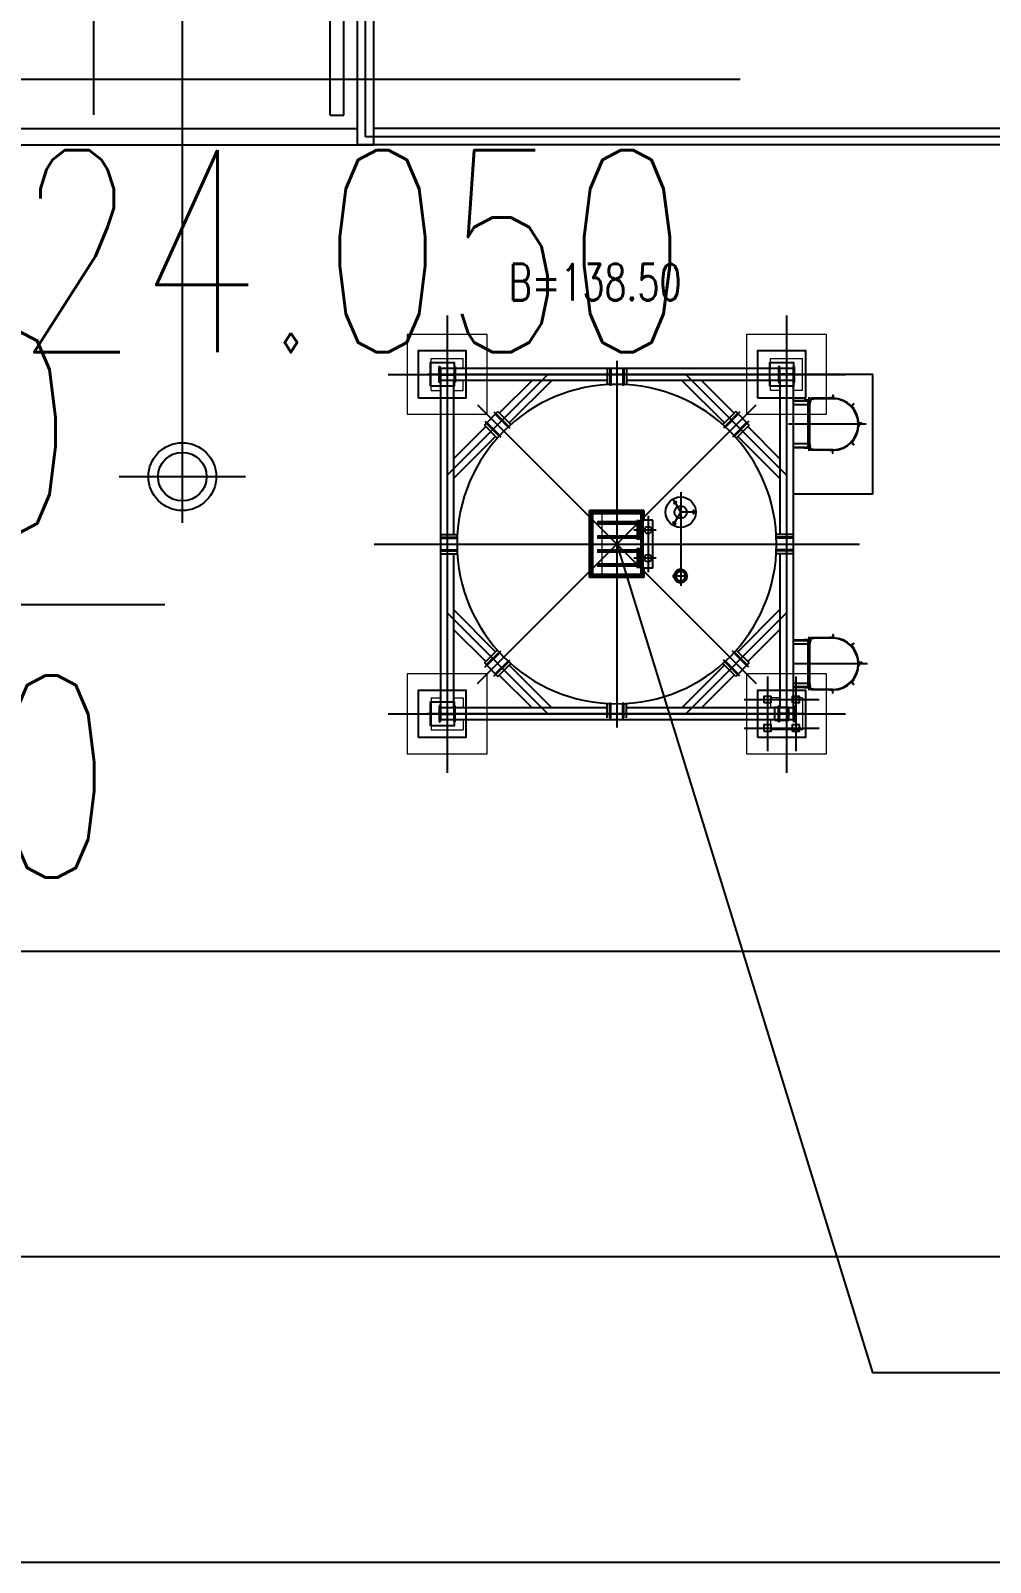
# Model space of a CAD drawing. Extents: x -170 to 1091, y -90 to 504.
# Drawn here: x 133.57 to 147.7, y 22 to 44.56 of the extents above; entities that cross this region are included whole.
import ezdxf

# ---------------------------------------------------------------- set-up
doc = ezdxf.new("R2010")
doc.units = 0
doc.header["$LTSCALE"] = 1000
for name, pattern in [('ACAD_ISO02W100', [11, 8, -3]), ('CENTER', [50.8, 31.75, -6.35, 6.35, -6.35]), ('CENTER2', [28.575, 19.05, -3.175, 3.175, -3.175]), ('DOTE', [2.42, 2, -0.2, 0.02, -0.2])]:
    doc.linetypes.add(name, pattern=pattern)
doc.layers.get('0').update_dxf_attribs({"linetype": 'CONTINUOUS'})
for name, color, linetype in [('DIM_COOR', 3, 'CONTINUOUS'), ('DOTE', 1, 'DOTE'), ('PUB_TEXT', 7, 'CONTINUOUS'), ('road', 2, 'CONTINUOUS'), ('S01', 3, 'CONTINUOUS'), ('W03', 5, 'CONTINUOUS'), ('中心线', 3, 'CENTER'), ('定位中心线', 3, 'CENTER2'), ('已建', 8, 'CONTINUOUS'), ('管架', 30, 'CONTINUOUS')]:
    doc.layers.add(name, color=color, linetype=linetype)
for name, color, linetype, lineweight in [('土建层', 64, 'CONTINUOUS', 20), ('尺寸线', 5, 'CONTINUOUS', 20), ('虚线', 4, 'ACAD_ISO02W100', 20)]:
    doc.layers.add(name, color=color, linetype=linetype, lineweight=lineweight)
doc.styles.add('_TCH_DIM', font='SIMPLEX', dxfattribs={"bigfont": 'GBCBIG'})

# ---------------------------------------------------------------- blocks, each defined once
blk = doc.blocks.new('j')
at = {"layer": 'S01'}
for p, q in [((0, 2748), (0, -2004)), ((-2748, 0), (2748, 0))]:
    blk.add_line(p, q, dxfattribs=at)
for radius in [1475, 1054]:
    blk.add_circle((0, 0), radius, dxfattribs=at)

msp = doc.modelspace()

# ---------------------------------------------------------------- linework, layer by layer
for p, q in [((139.58228, 39.38225), (139.58228, 39.61754)), ((139.58228, 39.61754), (139.5964, 39.61754)), ((139.5964, 39.52342), (139.5964, 39.61754)), ((144.79636, 39.58812), (139.60349, 39.58813)), ((139.60349, 39.58813), (139.60349, 34.41166)), ((139.61522, 39.5046), (139.78463, 39.5046)), ((139.61522, 39.49519), (139.78463, 39.49519)), ((139.80346, 39.61754), (139.80346, 39.52342)), ((139.80346, 39.61754), (139.81757, 39.61754)), ((139.81757, 39.61754), (139.81757, 39.38224)), ((142.05875, 39.58812), (142.05875, 39.34859)), ((142.09875, 39.58812), (142.09875, 39.35065)), ((142.11287, 39.58812), (142.11287, 39.35122)), ((142.28699, 39.58812), (142.28699, 39.35122)), ((142.3011, 39.58812), (142.3011, 39.35065)), ((142.3411, 39.58812), (142.3411, 39.34859)), ((144.58228, 39.61753), (144.58228, 39.38224)), ((144.5964, 39.61753), (144.58228, 39.61753)), ((144.5964, 39.61753), (144.5964, 39.52342)), ((144.78463, 39.50459), (144.61522, 39.50459)), ((144.78463, 39.49518), (144.61522, 39.49518)), ((144.79636, 39.58812), (144.79636, 34.41165)), ((144.80346, 39.52342), (144.80346, 39.61753)), ((144.81757, 39.61753), (144.80346, 39.61753)), ((144.81757, 39.38224), (144.81757, 39.61753)), ((145.97283, 39.49989), (144.82577, 39.49989)), ((145.97283, 37.73518), (145.97283, 39.49989)), ((139.5964, 39.38225), (139.58228, 39.38225)), ((139.5964, 39.38225), (139.5964, 39.47636)), ((142.05875, 39.41165), (139.60349, 39.41166)), ((139.79636, 39.41166), (139.79636, 37.14107)), ((139.80346, 39.47636), (139.80346, 39.38224)), ((139.81757, 39.38224), (139.80346, 39.38224)), ((140.95137, 39.41166), (140.46959, 38.92988)), ((141.24254, 39.41166), (140.61518, 38.7843)), ((142.09875, 39.42342), (142.11287, 39.42342)), ((142.28699, 39.42342), (142.3011, 39.42342)), ((144.79636, 39.41165), (142.3411, 39.41165)), ((143.15732, 39.41165), (143.78468, 38.78429)), ((143.44848, 39.41165), (143.93026, 38.92987)), ((144.58228, 39.38224), (144.5964, 39.38224)), ((144.5964, 39.47636), (144.5964, 39.38224)), ((144.60349, 39.41165), (144.60349, 37.14106)), ((144.80346, 39.38224), (144.80346, 39.47636)), ((144.80346, 39.38224), (144.81757, 39.38224)), ((145.01989, 39.11165), (144.79636, 39.11165)), ((145.01989, 39.10459), (144.79636, 39.10459)), ((145.01989, 39.05283), (144.79636, 39.05283)), ((145.0493, 39.11753), (144.96107, 39.11753)), ((144.96107, 39.11753), (144.96107, 39.114)), ((145.01989, 38.41165), (145.01989, 39.11753)), ((145.04342, 38.46812), (145.04342, 39.11753)), ((145.0493, 39.05871), (145.04577, 39.05871)), ((145.09637, 39.14104), (145.0493, 39.14104)), ((145.0493, 39.14104), (145.0493, 39.09398)), ((145.3846, 39.14104), (145.0493, 39.14104)), ((145.0493, 39.05871), (145.0493, 39.11753)), ((145.05166, 39.09398), (145.04931, 39.09398)), ((145.05402, 39.12928), (145.05402, 39.09634)), ((145.06107, 39.1481), (145.06107, 39.14104)), ((145.3846, 39.1481), (145.06107, 39.1481)), ((145.09402, 39.13634), (145.06107, 39.13634)), ((145.09637, 39.14105), (145.09637, 39.13869)), ((145.33787, 39.15046), (145.33787, 39.1481)), ((145.37316, 39.15281), (145.34022, 39.15281)), ((145.38022, 39.19281), (145.38022, 39.15986)), ((145.38493, 39.19516), (145.38257, 39.19516)), ((145.38492, 39.19516), (145.38492, 39.14809)), ((145.65399, 39.03378), (145.68727, 39.06705)), ((145.68886, 39.06208), (145.66557, 39.03878)), ((145.68719, 39.06707), (145.68886, 39.0654)), ((140.24914, 38.75102), (140.4488, 38.95067)), ((140.41053, 38.91241), (140.59885, 38.72409)), ((140.42051, 38.92239), (140.60923, 38.73368)), ((140.4488, 38.95067), (140.63897, 38.7605)), ((143.95106, 38.95067), (143.76088, 38.7605)), ((143.97934, 38.92239), (143.79063, 38.73367)), ((143.98932, 38.9124), (143.80101, 38.72409)), ((144.15071, 38.75102), (143.95106, 38.95067)), ((145.68727, 39.0005), (145.65399, 39.03378)), ((145.66557, 39.0288), (145.68886, 39.00551)), ((145.68886, 39.00218), (145.6872, 39.00052)), ((140.26994, 38.73022), (139.79636, 38.25664)), ((140.41552, 38.58464), (139.79636, 37.96548)), ((140.24914, 38.75102), (140.43932, 38.56085)), ((140.27743, 38.7793), (140.46614, 38.59059)), ((140.28741, 38.78929), (140.47573, 38.60097)), ((140.41469, 38.64204), (140.42467, 38.65203)), ((140.54779, 38.77515), (140.55778, 38.78513)), ((143.85206, 38.77514), (143.84208, 38.78512)), ((144.11244, 38.78928), (143.92413, 38.60097)), ((144.12243, 38.7793), (143.93371, 38.59059)), ((144.15071, 38.75102), (143.96054, 38.56084)), ((143.98516, 38.64204), (143.97518, 38.65202)), ((143.98433, 38.58464), (144.60349, 37.96548)), ((144.12991, 38.73022), (144.60349, 38.25664)), ((145.76664, 38.74112), (145.76429, 38.74112)), ((145.76433, 38.74106), (145.76433, 38.78812)), ((145.76433, 38.78812), (145.81139, 38.78812)), ((145.76899, 38.77641), (145.769, 38.74347)), ((145.80899, 38.78347), (145.77605, 38.78347)), ((145.81135, 38.78818), (145.81135, 38.78583)), ((145.01989, 38.47636), (144.79636, 38.47636)), ((145.01989, 38.42459), (144.79636, 38.42459)), ((144.96342, 38.41753), (144.79636, 38.41753)), ((144.96107, 38.41165), (144.96107, 38.41518)), ((145.0493, 38.41165), (144.96107, 38.41165)), ((145.01989, 38.41753), (144.96342, 38.41753)), ((145.04342, 38.41165), (145.04342, 38.46812)), ((145.0493, 38.47047), (145.04577, 38.47047)), ((145.0493, 38.38812), (145.0493, 38.47047)), ((145.0493, 38.38814), (145.0493, 38.4352)), ((145.09637, 38.38814), (145.0493, 38.38814)), ((145.38485, 38.38814), (145.0493, 38.38812)), ((145.05166, 38.4352), (145.04931, 38.4352)), ((145.05402, 38.39991), (145.05402, 38.43285)), ((145.09401, 38.39285), (145.06107, 38.39285)), ((145.06107, 38.38106), (145.06107, 38.38812)), ((145.38492, 38.38108), (145.06107, 38.38106)), ((145.09637, 38.38814), (145.09637, 38.3905)), ((145.33754, 38.37873), (145.33754, 38.38108)), ((145.37283, 38.37638), (145.33989, 38.37637)), ((145.37989, 38.33638), (145.37989, 38.36932)), ((145.3846, 38.33403), (145.3846, 38.38109)), ((145.68727, 38.52868), (145.65399, 38.49541)), ((145.65399, 38.49541), (145.68727, 38.46213)), ((145.66557, 38.50038), (145.68886, 38.52367)), ((145.68886, 38.46711), (145.66557, 38.4904)), ((145.68719, 38.46211), (145.68886, 38.46378)), ((145.68886, 38.527), (145.6872, 38.52867)), ((145.3846, 38.33403), (145.38224, 38.33403)), ((145.97283, 37.73518), (144.79636, 37.73518)), ((141.79992, 36.50577), (141.79993, 37.49401)), ((142.59993, 37.49401), (141.79993, 37.49401)), ((142.59993, 37.49401), (142.59993, 37.35283)), ((143.04127, 37.60544), (143.07387, 37.62426)), ((143.04598, 37.59729), (143.07858, 37.61611)), ((143.32386, 37.489), (143.32386, 37.45135)), ((143.33328, 37.489), (143.33328, 37.45135)), ((142.59993, 37.44695), (141.79993, 37.44695)), ((141.84698, 36.55283), (141.84698, 37.44695)), ((142.55287, 37.44695), (142.55287, 36.55283)), ((142.58958, 36.64695), (142.58958, 37.35283)), ((142.73075, 37.35283), (142.58958, 37.35283)), ((142.73075, 36.64695), (142.73075, 37.35283)), ((143.02871, 37.31316), (143.06132, 37.29433)), ((143.03342, 37.32131), (143.06602, 37.30248)), ((139.60349, 37.14107), (139.85122, 37.14107)), ((139.60349, 37.10107), (139.84916, 37.10107)), ((139.60349, 37.08695), (139.84859, 37.08695)), ((139.7764, 37.10107), (139.7764, 37.08695)), ((142.58958, 37.22695), (142.55287, 37.22695)), ((142.58958, 37.18695), (142.55287, 37.18695)), ((144.79636, 37.14106), (144.54863, 37.14106)), ((144.79636, 37.10106), (144.55069, 37.10106)), ((144.79636, 37.08695), (144.55125, 37.08695)), ((144.62345, 37.10106), (144.62345, 37.08695)), ((139.60349, 36.91283), (139.84859, 36.91283)), ((139.60349, 36.89872), (139.84916, 36.89872)), ((139.60349, 36.85872), (139.85122, 36.85872)), ((139.7764, 36.91283), (139.7764, 36.89872)), ((139.79636, 36.85872), (139.79636, 34.58813)), ((142.58958, 36.81283), (142.55287, 36.81283)), ((144.79636, 36.85871), (144.54863, 36.85871)), ((144.79636, 36.89871), (144.55069, 36.89871)), ((144.79636, 36.91283), (144.55125, 36.91283)), ((144.60349, 36.85871), (144.60349, 34.58812)), ((144.62345, 36.91283), (144.62345, 36.89871)), ((142.59992, 36.55283), (141.79992, 36.55283)), ((142.58958, 36.77283), (142.55287, 36.77283)), ((142.73075, 36.64695), (142.58958, 36.64695)), ((142.59992, 36.64695), (142.59992, 36.50577)), ((142.59992, 36.50577), (141.79992, 36.50577)), ((143.02934, 36.53845), (143.02934, 36.52015)), ((143.03051, 36.53963), (143.03892, 36.53963)), ((143.03051, 36.51897), (143.03892, 36.51897)), ((143.03892, 36.53963), (143.03892, 36.51897)), ((143.03892, 36.5354), (143.04364, 36.5354)), ((143.03892, 36.5232), (143.04364, 36.5232)), ((140.41552, 35.41514), (139.79636, 36.0343)), ((143.98433, 35.41514), (144.60349, 36.0343)), ((140.26994, 35.26956), (139.79636, 35.74314)), ((144.12991, 35.26956), (144.60349, 35.74314)), ((145.37989, 35.6634), (145.37989, 35.63046)), ((145.38022, 35.66339), (145.38022, 35.63045)), ((145.3846, 35.66575), (145.38224, 35.66575)), ((145.38492, 35.66575), (145.38257, 35.66575)), ((145.38459, 35.66575), (145.38459, 35.61868)), ((145.38492, 35.66575), (145.38492, 35.61868)), ((140.24914, 35.24876), (140.43931, 35.43894)), ((144.15071, 35.24876), (143.96053, 35.43893)), ((145.01989, 35.58224), (144.79636, 35.58224)), ((145.01989, 35.57518), (144.79636, 35.57518)), ((145.01989, 35.52342), (144.79636, 35.52342)), ((145.0493, 35.58812), (144.96106, 35.58812)), ((144.96106, 35.58812), (144.96106, 35.58459)), ((145.01989, 34.88224), (145.01989, 35.58812)), ((145.04341, 34.93871), (145.04342, 35.58812)), ((145.0493, 35.5293), (145.04577, 35.5293)), ((145.09636, 35.61163), (145.0493, 35.61163)), ((145.0493, 35.61163), (145.0493, 35.56457)), ((145.38459, 35.61163), (145.0493, 35.61163)), ((145.0493, 35.5293), (145.0493, 35.58812)), ((145.05166, 35.56457), (145.04931, 35.56457)), ((145.05401, 35.59987), (145.05401, 35.56693)), ((145.06106, 35.61869), (145.06106, 35.61163)), ((145.38459, 35.61869), (145.06106, 35.61869)), ((145.09401, 35.60692), (145.06107, 35.60692)), ((145.09636, 35.61163), (145.09636, 35.60928)), ((145.33786, 35.62104), (145.33786, 35.61869)), ((145.37316, 35.62339), (145.34022, 35.6234)), ((145.65399, 35.50437), (145.68726, 35.53764)), ((145.68726, 35.47109), (145.65399, 35.50437)), ((145.68886, 35.53266), (145.66556, 35.50937)), ((145.66556, 35.49939), (145.68886, 35.4761)), ((145.68719, 35.53766), (145.68886, 35.53599)), ((145.68886, 35.47277), (145.68719, 35.47111)), ((140.24914, 35.24876), (140.44879, 35.04911)), ((140.27742, 35.22048), (140.46614, 35.40919)), ((140.28741, 35.2105), (140.47572, 35.39881)), ((140.41053, 35.08738), (140.59884, 35.27569)), ((140.41469, 35.35774), (140.42467, 35.34776)), ((140.42051, 35.07739), (140.60922, 35.26611)), ((140.44879, 35.04911), (140.63897, 35.23928)), ((140.54779, 35.22464), (140.55777, 35.21465)), ((141.24253, 34.58813), (140.61517, 35.21549)), ((143.15731, 34.58812), (143.78467, 35.21548)), ((143.95105, 35.0491), (143.76088, 35.23928)), ((143.97934, 35.07739), (143.79062, 35.2661)), ((143.98932, 35.08737), (143.801, 35.27569)), ((143.85206, 35.22463), (143.84207, 35.21465)), ((144.11244, 35.21049), (143.92412, 35.39881)), ((144.12242, 35.22047), (143.93371, 35.40919)), ((144.15071, 35.24876), (143.95105, 35.0491)), ((143.98516, 35.35774), (143.97518, 35.34775)), ((145.76664, 35.21171), (145.76429, 35.21171)), ((145.76432, 35.21165), (145.76432, 35.25871)), ((145.76432, 35.25871), (145.81138, 35.25871)), ((145.76899, 35.247), (145.76899, 35.21406)), ((145.80899, 35.25406), (145.77605, 35.25406)), ((145.81134, 35.25877), (145.81134, 35.25642)), ((140.95137, 34.58813), (140.46959, 35.06991)), ((143.44847, 34.58812), (143.93025, 35.0699)), ((145.68726, 34.99927), (145.65399, 34.96599)), ((145.66556, 34.97097), (145.68886, 34.99426)), ((145.68886, 34.99759), (145.68719, 34.99925)), ((145.01989, 34.94695), (144.79636, 34.94695)), ((145.01989, 34.89518), (144.79636, 34.89518)), ((144.96341, 34.88812), (144.79636, 34.88812)), ((144.96106, 34.88224), (144.96106, 34.88577)), ((145.0493, 34.88224), (144.96106, 34.88224)), ((145.01989, 34.88812), (144.96341, 34.88812)), ((145.04341, 34.88224), (145.04341, 34.93871)), ((145.0493, 34.94106), (145.04577, 34.94106)), ((145.0493, 34.85871), (145.0493, 34.94106)), ((145.0493, 34.85873), (145.0493, 34.90579)), ((145.09636, 34.85873), (145.0493, 34.85873)), ((145.38459, 34.85873), (145.0493, 34.85871)), ((145.05166, 34.90579), (145.04931, 34.90579)), ((145.05401, 34.8705), (145.05401, 34.90344)), ((145.06106, 34.85165), (145.06106, 34.85871)), ((145.38459, 34.85167), (145.06106, 34.85165)), ((145.09401, 34.86344), (145.06107, 34.86344)), ((145.09636, 34.85873), (145.09636, 34.86108)), ((145.33753, 34.84932), (145.33753, 34.85167)), ((145.37283, 34.84696), (145.33989, 34.84696)), ((145.37989, 34.80696), (145.37989, 34.83991)), ((145.3846, 34.80461), (145.38224, 34.80461)), ((145.38459, 34.80461), (145.38459, 34.85168)), ((145.65399, 34.96599), (145.68726, 34.93272)), ((145.68886, 34.9377), (145.66556, 34.96099)), ((145.68719, 34.9327), (145.68885, 34.93437)), ((139.58228, 34.61754), (139.58227, 34.38225)), ((139.59639, 34.61754), (139.58228, 34.61754)), ((139.59639, 34.61754), (139.59639, 34.52342)), ((142.05875, 34.58812), (139.60349, 34.58813)), ((139.80345, 34.52342), (139.80345, 34.61754)), ((139.81757, 34.61754), (139.80345, 34.61754)), ((139.81757, 34.38224), (139.81757, 34.61754)), ((142.05875, 34.44107), (142.05875, 34.65119)), ((142.09875, 34.44107), (142.09875, 34.64912)), ((142.09875, 34.57636), (142.11286, 34.57636)), ((142.11286, 34.44107), (142.11286, 34.64856)), ((142.28698, 34.44107), (142.28698, 34.64856)), ((142.28698, 34.57636), (142.3011, 34.57636)), ((142.3011, 34.44107), (142.3011, 34.64912)), ((142.3411, 34.44107), (142.3411, 34.65119)), ((144.79636, 34.58812), (142.3411, 34.58812)), ((144.58227, 34.38224), (144.58228, 34.61753)), ((144.58228, 34.61753), (144.59639, 34.61753)), ((144.59639, 34.52342), (144.59639, 34.61753)), ((144.80345, 34.61753), (144.80345, 34.52342)), ((144.80345, 34.61753), (144.81757, 34.61753)), ((144.81757, 34.61753), (144.81757, 34.38224)), ((139.58227, 34.38225), (139.59639, 34.38225)), ((139.59639, 34.47636), (139.59639, 34.38225)), ((144.79636, 34.41165), (139.60349, 34.41166)), ((139.61522, 34.5046), (139.78463, 34.5046)), ((139.61522, 34.49519), (139.78463, 34.49519)), ((139.80345, 34.38224), (139.80345, 34.47636)), ((139.80345, 34.38224), (139.81757, 34.38224)), ((144.59639, 34.38224), (144.58227, 34.38224)), ((144.59639, 34.38224), (144.59639, 34.47636)), ((144.78463, 34.50459), (144.61522, 34.50459)), ((144.78463, 34.49518), (144.61522, 34.49518)), ((144.80345, 34.47636), (144.80345, 34.38224)), ((144.81757, 34.38224), (144.80345, 34.38224))]:
    msp.add_line(p, q)
at = {"ltscale": 2}
for points in [[(139.27852, 39.14989), (139.27852, 39.84989), (139.97852, 39.84989), (139.97852, 39.14989)], [(144.27852, 39.14989), (144.27852, 39.84989), (144.97852, 39.84989), (144.97852, 39.14989)], [(139.45352, 39.32489), (139.45352, 39.67489), (139.80352, 39.67489), (139.80352, 39.32489)], [(144.45352, 39.32489), (144.45352, 39.67489), (144.80352, 39.67489), (144.80352, 39.32489)], [(139.27851, 34.14989), (139.27852, 34.84989), (139.97852, 34.84989), (139.97851, 34.14989)], [(144.27851, 34.14989), (144.27852, 34.84989), (144.97852, 34.84989), (144.97851, 34.14989)], [(144.36852, 34.65989), (144.36852, 34.75989), (144.46852, 34.75989), (144.46852, 34.65989)], [(144.78852, 34.65989), (144.78852, 34.75989), (144.88852, 34.75989), (144.88852, 34.65989)], [(139.45351, 34.32489), (139.45352, 34.67489), (139.80352, 34.67489), (139.80351, 34.32489)], [(144.52851, 34.39989), (144.52852, 34.59989), (144.72852, 34.59989), (144.72851, 34.39989)], [(144.36851, 34.23989), (144.36851, 34.33989), (144.46851, 34.33989), (144.46851, 34.23989)], [(144.78851, 34.23989), (144.78851, 34.33989), (144.88851, 34.33989), (144.88851, 34.23989)]]:
    msp.add_lwpolyline(points, close=True, dxfattribs=at)
for points in [[(143.13624, 36.62247), (143.13139, 36.61406), (143.13624, 36.60565), (143.14596, 36.60565), (143.15081, 36.61406), (143.14596, 36.62247)], [(143.04793, 36.52444), (143.05634, 36.51959), (143.06475, 36.52444), (143.06475, 36.53416), (143.05634, 36.53901), (143.04793, 36.53416)], [(143.14596, 36.43613), (143.15081, 36.44454), (143.14596, 36.45295), (143.13624, 36.45295), (143.13139, 36.44454), (143.13624, 36.43613)], [(143.23428, 36.53416), (143.22586, 36.53901), (143.21745, 36.53416), (143.21745, 36.52444), (143.22586, 36.51959), (143.23428, 36.52444)]]:
    msp.add_lwpolyline(points, close=True)
for centre, radius in [((143.1411, 37.47017), 0.22353), ((141.82345, 37.47048), 0.00706), ((142.01169, 37.47048), 0.00706), ((142.19993, 37.47048), 0.00706), ((142.38816, 37.47048), 0.00706), ((142.5764, 37.47048), 0.00706), ((143.1411, 37.47017), 0.09158), ((141.82345, 37.28224), 0.00706), ((142.5764, 37.28224), 0.00706), ((142.66016, 37.20695), 0.05299), ((141.82345, 37.09401), 0.00706), ((142.5764, 37.09401), 0.00706), ((141.82345, 36.90577), 0.00706), ((142.5764, 36.90577), 0.00706), ((142.66016, 36.79283), 0.05299), ((141.82345, 36.71754), 0.00706), ((142.5764, 36.71754), 0.00706), ((143.1411, 36.61406), 0.00841), ((143.1411, 36.61406), 0.00421), ((141.82345, 36.5293), 0.00706), ((142.01169, 36.5293), 0.00706), ((142.19992, 36.5293), 0.00706), ((142.38816, 36.5293), 0.00706), ((142.57639, 36.5293), 0.00706), ((143.05634, 36.5293), 0.00841), ((143.05634, 36.5293), 0.00421), ((143.1411, 36.44454), 0.00841), ((143.1411, 36.44454), 0.00421), ((143.22586, 36.5293), 0.00841), ((143.22586, 36.5293), 0.00421)]:
    msp.add_circle(centre, radius)
for centre, radius, start, end in [((139.61522, 39.52342), 0.01882, 179.99994, 269.99994), ((139.61522, 39.47636), 0.01882, 89.99994, 179.99994), ((139.78463, 39.52342), 0.01882, 269.99994, 359.99994), ((139.78463, 39.47636), 0.01882, 359.99994, 89.99994), ((144.61522, 39.52342), 0.01882, 179.99994, 269.99994), ((144.61522, 39.47636), 0.01882, 89.99994, 179.99994), ((144.78463, 39.52342), 0.01882, 269.99994, 359.99994), ((144.78463, 39.47636), 0.01882, 359.99994, 89.99994), ((142.19992, 36.99989), 2.35294, 89.99994, 359.99994), ((142.19992, 36.99989), 2.35294, 359.99994, 89.99994), ((144.96342, 39.114), 0.00235, 179.99994, 269.99994), ((145.04577, 39.06106), 0.00235, 179.99994, 269.99994), ((145.05166, 39.09634), 0.00235, 269.99994, 0.003435), ((145.06107, 39.12928), 0.00706, 89.99994, 180.003435), ((145.09402, 39.13869), 0.00235, 269.99994, 0.003435), ((145.34022, 39.15046), 0.00235, 89.996445, 179.99994), ((145.37316, 39.15986), 0.00706, 269.996445, 359.99994), ((145.38257, 39.19281), 0.00235, 89.996445, 179.99994), ((145.3808, 38.76459), 0.37647, 270.61631, 89.38357), ((145.3808, 38.76459), 0.38353, 270.61631, 89.38357), ((145.67056, 39.03379), 0.00706, 134.999933, 225.003423), ((145.6872, 39.06374), 0.00235, 314.999933, 45.003423), ((145.6872, 39.00384), 0.00235, 314.999933, 45.003423), ((145.76664, 38.74347), 0.00235, 269.99994, 0.003435), ((145.77605, 38.77642), 0.00706, 89.99994, 180.003435), ((145.80899, 38.78583), 0.00235, 269.99994, 0.003435), ((144.96342, 38.41518), 0.00235, 89.99994, 179.99994), ((145.04577, 38.46812), 0.00235, 89.99994, 179.99994), ((145.05166, 38.43285), 0.00235, 359.996445, 89.99994), ((145.06107, 38.39991), 0.00706, 179.996445, 269.99994), ((145.09401, 38.3905), 0.00235, 359.996445, 89.99994), ((145.33989, 38.37873), 0.00235, 179.99994, 270.003435), ((145.37283, 38.36932), 0.00706, 359.99994, 90.003435), ((145.67056, 38.49539), 0.00706, 134.996457, 224.999947), ((145.6872, 38.52534), 0.00235, 314.996457, 44.999947), ((145.68719, 38.46544), 0.00235, 314.996457, 44.999947), ((145.38224, 38.33638), 0.00235, 179.99994, 270.003435), ((143.04362, 37.60136), 0.00471, 119.999941, 209.999944), ((143.04362, 37.60136), 0.00471, 209.999944, 299.999941), ((143.05993, 37.61077), 0.0105, 56.631955, 183.367922), ((143.05993, 37.61077), 0.00815, 65.292323, 174.707559), ((143.05993, 37.61077), 0.0105, 236.631955, 3.367922), ((143.05993, 37.61077), 0.00815, 245.292323, 354.707559), ((143.07623, 37.62019), 0.00471, 29.999944, 119.999941), ((143.07623, 37.62019), 0.00471, 299.999941, 29.999944), ((143.32857, 37.47017), 0.0105, 116.631953, 243.367927), ((143.32857, 37.47017), 0.00815, 125.292328, 234.707553), ((143.32857, 37.489), 0.00471, 89.99994, 179.99994), ((143.32857, 37.489), 0.00471, 359.99994, 89.99994), ((143.32857, 37.47017), 0.0105, 296.631953, 63.367927), ((143.32857, 37.47017), 0.00815, 305.292328, 54.707553), ((143.03107, 37.31723), 0.00471, 149.999937, 239.999939), ((143.03107, 37.31723), 0.00471, 59.999939, 149.999937), ((143.04737, 37.30782), 0.0105, 176.631958, 303.367925), ((143.04737, 37.30782), 0.00815, 185.292322, 294.707557), ((143.04737, 37.30782), 0.0105, 356.631958, 123.367925), ((143.04737, 37.30782), 0.00815, 5.292322, 114.707557), ((143.06367, 37.29841), 0.00471, 239.999939, 329.999937), ((143.06367, 37.29841), 0.00471, 329.999937, 59.999939), ((143.32857, 37.45135), 0.00471, 179.99994, 269.99994), ((143.32857, 37.45135), 0.00471, 269.99994, 359.99994), ((143.1411, 36.5293), 0.09765, 125.827053, 234.172827), ((143.1411, 36.5293), 0.06838, 146.70671, 213.293171), ((143.1411, 36.5293), 0.09765, 234.172827, 125.827053), ((143.1411, 36.5293), 0.06838, 213.293171, 146.70671), ((143.1411, 36.61406), 0.00518, 287.99994, 197.999942), ((143.03051, 36.53845), 0.00118, 89.99994, 179.99994), ((143.03051, 36.52015), 0.00118, 179.99994, 269.99994), ((143.05634, 36.5293), 0.00518, 17.999942, 287.99994), ((143.1411, 36.44454), 0.00518, 107.99994, 17.999942), ((143.22586, 36.5293), 0.00518, 197.999942, 107.99994), ((145.38224, 35.6634), 0.00235, 89.996445, 179.99994), ((145.38257, 35.66339), 0.00235, 89.996445, 179.99994), ((144.96342, 35.58459), 0.00235, 179.99994, 269.99994), ((145.04577, 35.53165), 0.00235, 179.99994, 269.99994), ((145.05166, 35.56692), 0.00235, 269.99994, 0.003435), ((145.06107, 35.59987), 0.00706, 89.99994, 180.003435), ((145.09401, 35.60928), 0.00235, 269.99994, 0.003435), ((145.34022, 35.62104), 0.00235, 89.996445, 179.99994), ((145.37316, 35.63045), 0.00706, 269.996445, 359.99994), ((145.38079, 35.23518), 0.37647, 270.61631, 89.38357), ((145.38079, 35.23518), 0.38353, 270.61631, 89.38357), ((145.67055, 35.50438), 0.00706, 134.999933, 225.003423), ((145.68719, 35.53433), 0.00235, 314.999933, 45.003423), ((145.68719, 35.47443), 0.00235, 314.999933, 45.003423), ((145.76664, 35.21406), 0.00235, 269.99994, 0.003435), ((145.77605, 35.247), 0.00706, 89.99994, 180.003435), ((145.80899, 35.25642), 0.00235, 269.99994, 0.003435), ((145.68719, 34.99593), 0.00235, 314.996457, 44.999947), ((144.96341, 34.88577), 0.00235, 89.99994, 179.99994), ((145.04577, 34.93871), 0.00235, 89.99994, 179.99994), ((145.05166, 34.90344), 0.00235, 359.996445, 89.99994), ((145.06107, 34.8705), 0.00706, 179.996445, 269.99994), ((145.09401, 34.86108), 0.00235, 359.996445, 89.99994), ((145.33989, 34.84932), 0.00235, 179.99994, 270.003435), ((145.37283, 34.83991), 0.00706, 359.99994, 90.003435), ((145.38224, 34.80696), 0.00235, 179.99994, 270.003435), ((145.67055, 34.96598), 0.00706, 134.996457, 224.999947), ((145.68719, 34.93603), 0.00235, 314.996457, 44.999947), ((139.61522, 34.52342), 0.01882, 179.99994, 269.99994), ((139.78463, 34.52342), 0.01882, 269.99994, 359.99994), ((144.61522, 34.52342), 0.01882, 179.99994, 269.99994), ((144.78463, 34.52342), 0.01882, 269.99994, 359.99994), ((139.61522, 34.47636), 0.01882, 89.99994, 179.99994), ((139.78463, 34.47636), 0.01882, 359.99994, 89.99994), ((144.61522, 34.47636), 0.01882, 89.99994, 179.99994), ((144.78463, 34.47636), 0.01882, 359.99994, 89.99994)]:
    msp.add_arc(centre, radius, start, end)
at = {"layer": 'DIM_COOR', "color": 4, "linetype": 'Continuous'}
for p, q in [((125.64938, 43.85028), (144.01938, 43.85028)), ((142.19992, 36.99989), (145.96438, 24.79644)), ((119.79281, 36.11225), (135.54301, 36.11225)), ((145.96438, 24.79644), (164.33438, 24.79644))]:
    msp.add_line(p, q, dxfattribs=at)
at = {"layer": 'DOTE', "ltscale": 0.01}
msp.add_line((489.5, 26.5), (-2.5, 26.5), dxfattribs=at)
at = {"layer": 'road', "linetype": 'Continuous'}
for p, q in [((152.50037, 30.99988), (73.49992, 30.99996)), ((151.50053, 30.99988), (143.99992, 30.99989)), ((297.12, 31), (144, 31)), ((495.5, 22), (-8.5, 22))]:
    msp.add_line(p, q, dxfattribs=at)
at = {"layer": '中心线', "ltscale": 30}
msp.add_line((138.49993, 43.00016), (138.49996, 66.50016), dxfattribs=at)
msp.add_line((138.49993, 43.00016), (138.49996, 66.50016), dxfattribs=at)
msp.add_line((138.49993, 43.00016), (138.49996, 66.50016), dxfattribs=at)
at = {"layer": '中心线', "ltscale": 0.5}
for p, q in [((139.69993, 39.87302), (139.69992, 34.32912)), ((144.69993, 39.87301), (144.69992, 34.32912)), ((144.99378, 39.49989), (139.41256, 39.49989)), ((141.18519, 39.49989), (139.69993, 38.01463)), ((142.10581, 39.58812), (142.10581, 39.33124)), ((142.19993, 39.70139), (142.19992, 34.29839)), ((142.29405, 39.57109), (142.29404, 39.33124)), ((143.21466, 39.49989), (144.69993, 38.01462)), ((140.14719, 39.05263), (144.25266, 34.94715)), ((140.14719, 34.94715), (144.25266, 39.05262)), ((145.03165, 38.37583), (145.03165, 39.16248)), ((140.25567, 38.81105), (140.49362, 38.5731)), ((140.38717, 38.94575), (140.62672, 38.7062)), ((144.01268, 38.94574), (143.77313, 38.7062)), ((144.14419, 38.81105), (143.90624, 38.57309)), ((145.87086, 38.76459), (144.72934, 38.76459)), ((143.1411, 37.76659), (143.1411, 36.38527)), ((142.59993, 37.47048), (141.79993, 37.47048)), ((141.82345, 36.50577), (141.82345, 37.49401)), ((142.01169, 37.49633), (142.01169, 37.44695)), ((142.38816, 37.49401), (142.38816, 37.44695)), ((142.5764, 37.49401), (142.57639, 36.50577)), ((143.1411, 37.47017), (143.02934, 37.66375)), ((143.02934, 37.27659), (143.1411, 37.47017)), ((143.36463, 37.47017), (143.1411, 37.47017)), ((141.84698, 37.28224), (141.79993, 37.28224)), ((142.53428, 37.31048), (141.91781, 37.31048)), ((142.51428, 37.34812), (142.51428, 37.06577)), ((142.59993, 37.28224), (142.55287, 37.28224)), ((142.66017, 37.41486), (142.66016, 36.58491)), ((139.60349, 37.09401), (139.86266, 37.09401)), ((141.84698, 37.09401), (141.79992, 37.09401)), ((142.53428, 37.10342), (141.91781, 37.10342)), ((142.77834, 37.20695), (142.4523, 37.20695)), ((142.59992, 37.09401), (142.55287, 37.09401)), ((144.79636, 37.094), (144.53719, 37.094)), ((138.62712, 36.99989), (145.77273, 36.99989)), ((139.60349, 36.90577), (139.86266, 36.90577)), ((141.84698, 36.90577), (141.79992, 36.90577)), ((142.53428, 36.89636), (141.91781, 36.89636)), ((142.77834, 36.79283), (142.4523, 36.79283)), ((142.51428, 36.93401), (142.51428, 36.65165)), ((142.59992, 36.90577), (142.55287, 36.90577)), ((144.79636, 36.90577), (144.53719, 36.90577)), ((141.84698, 36.71754), (141.79992, 36.71754)), ((142.53428, 36.6893), (141.91781, 36.6893)), ((142.01169, 36.55283), (142.01169, 36.50577)), ((142.38816, 36.55283), (142.38816, 36.50577)), ((142.59992, 36.71754), (142.55287, 36.71754)), ((143.15372, 36.61406), (143.12812, 36.61406)), ((142.59992, 36.5293), (141.79992, 36.5293)), ((143.23875, 36.5293), (143.02934, 36.5293)), ((143.05634, 36.54192), (143.05634, 36.51632)), ((143.12848, 36.44454), (143.15408, 36.44454)), ((143.22586, 36.51668), (143.22586, 36.54228)), ((141.18519, 34.49989), (139.69992, 35.98516)), ((143.21466, 34.49989), (144.69992, 35.98515)), ((140.25566, 35.18873), (140.49361, 35.42668)), ((144.14418, 35.18873), (143.90623, 35.42668)), ((145.03165, 34.84642), (145.03165, 35.63307)), ((140.38717, 35.05403), (140.62672, 35.29358)), ((144.01268, 35.05403), (143.77313, 35.29358)), ((145.8921, 35.23518), (144.79636, 35.23518)), ((142.1058, 34.42869), (142.1058, 34.66854)), ((142.29404, 34.42869), (142.29404, 34.66854)), ((144.99377, 34.49989), (139.40662, 34.49989))]:
    msp.add_line(p, q, dxfattribs=at)
at = {"layer": '中心线', "ltscale": 5}
msp.add_line((142.19993, 38.89989), (142.19992, 35.09989), dxfattribs=at)
at = {"layer": '中心线', "ltscale": 0.5}
for centre, radius, start, end in [((143.1411, 36.5293), 0.08476, 132.400921, 168.854946), ((143.1411, 36.5293), 0.08476, 101.144935, 132.400921), ((143.12288, 36.60293), 0.00971, 31.410531, 79.073485), ((143.1411, 36.61406), 0.01165, 211.410531, 328.58935), ((143.15932, 36.60293), 0.00971, 100.926396, 148.58935), ((143.1411, 36.5293), 0.08476, 11.144934, 78.854946), ((143.06747, 36.54752), 0.00971, 190.926396, 238.589349), ((143.06747, 36.51108), 0.00971, 121.410531, 169.073485), ((143.1411, 36.5293), 0.08476, 191.144934, 227.59896), ((143.05634, 36.5293), 0.01165, 301.410531, 58.589349), ((143.1411, 36.5293), 0.08476, 227.59896, 258.854946), ((143.12288, 36.45567), 0.00971, 280.926396, 328.58935), ((143.1411, 36.44454), 0.01165, 31.410531, 148.58935), ((143.15932, 36.45567), 0.00971, 211.410531, 259.073485), ((143.1411, 36.5293), 0.08476, 281.144935, 348.854946), ((143.22586, 36.5293), 0.01165, 121.410531, 238.589349), ((143.21474, 36.54752), 0.00971, 301.410531, 349.073485), ((143.21474, 36.51108), 0.00971, 10.926396, 58.589349)]:
    msp.add_arc(centre, radius, start, end, dxfattribs=at)
at = {"layer": '土建层', "linetype": 'ByBlock'}
for p, q in [((139.46462, 39.2646), (139.46462, 39.73519)), ((139.46462, 39.73519), (139.93521, 39.73519)), ((139.93521, 39.58813), (139.93521, 39.73519)), ((144.46464, 39.58812), (144.46464, 39.73518)), ((144.46464, 39.73518), (144.93523, 39.73518)), ((144.93523, 39.26459), (144.93523, 39.73518)), ((139.46462, 39.2646), (139.60349, 39.2646)), ((139.79636, 39.2646), (139.93521, 39.2646)), ((139.93521, 39.2646), (139.93521, 39.41166)), ((144.46464, 39.26459), (144.46464, 39.41165)), ((144.60349, 39.26459), (144.46464, 39.26459)), ((144.93523, 39.26459), (144.79636, 39.26459)), ((139.46462, 34.73519), (139.46462, 34.2646)), ((139.46462, 34.73519), (139.60349, 34.73519)), ((139.79636, 34.73519), (139.93521, 34.73518)), ((139.93521, 34.73518), (139.93521, 34.58813)), ((144.60349, 34.73518), (144.46464, 34.73518)), ((144.46464, 34.73518), (144.46464, 34.58812)), ((144.93523, 34.73518), (144.79636, 34.73518)), ((144.93523, 34.73518), (144.93523, 34.26459)), ((139.93521, 34.41166), (139.93521, 34.2646)), ((144.46464, 34.41165), (144.46464, 34.26459)), ((139.46462, 34.2646), (139.93521, 34.2646)), ((144.93523, 34.26459), (144.46464, 34.26459))]:
    msp.add_line(p, q, dxfattribs=at)
for points in [[(139.11169, 38.91166), (140.28816, 38.91166), (140.28816, 40.08813), (139.11169, 40.08813)], [(144.11169, 38.91165), (145.28816, 38.91165), (145.28816, 40.08812), (144.11169, 40.08812)], [(139.11169, 33.91166), (140.28816, 33.91166), (140.28816, 35.08813), (139.11169, 35.08813)], [(144.11169, 33.91165), (145.28816, 33.91165), (145.28816, 35.08812), (144.11169, 35.08812)]]:
    msp.add_lwpolyline(points, close=True, dxfattribs=at)
at = {"layer": '定位中心线', "linetype": 'DOTE', "ltscale": 1000}
for p, q in [((139.69993, 40.36713), (139.69992, 33.63265)), ((144.69993, 40.36713), (144.69992, 33.63265)), ((138.83269, 39.49989), (145.56717, 39.49989)), ((144.41852, 35.04989), (144.41851, 33.94989)), ((144.83852, 35.04989), (144.83851, 33.94989)), ((144.07852, 34.70989), (145.17852, 34.70989)), ((138.83268, 34.49989), (145.56716, 34.49989)), ((144.07851, 34.28989), (145.17851, 34.28989))]:
    msp.add_line(p, q, dxfattribs=at)
at = {"layer": '尺寸线', "color": 2, "linetype": 'ACAD_ISO02W100', "lineweight": 30}
for p, q in [((141.98605, 37.33107), (141.98252, 37.33107)), ((141.98605, 37.28989), (141.98252, 37.28989)), ((141.98605, 37.12401), (141.98252, 37.12401)), ((141.98605, 37.08283), (141.98252, 37.08283)), ((141.98605, 36.70989), (141.98252, 36.70989)), ((141.98605, 36.66871), (141.98252, 36.66871))]:
    msp.add_line(p, q, dxfattribs=at)
at = {"layer": '已建', "color": 8, "linetype": 'Continuous'}
msp.add_line((158.49993, 43.00014), (138.49993, 43.00016), dxfattribs=at)
for points in [[(134.49668, 43.32449), (134.49677, 128.3258)], [(135.79996, 67.49323), (135.79993, 38.49322)], [(158.61996, 66.38014), (158.61993, 42.88014), (138.37993, 42.88016), (138.37996, 66.62016), (153.79996, 66.62014)], [(158.37996, 66.38014), (158.37993, 43.12014), (138.61993, 43.12016), (138.61996, 66.38016), (153.79996, 66.38014)]]:
    msp.add_lwpolyline(points, dxfattribs=at)
at = {"layer": '管架'}
for p, q in [((137.97993, 43.31621), (137.97995, 65.57989)), ((138.17993, 43.31989), (138.17995, 65.57989)), ((137.97993, 43.31621), (138.17993, 43.31621))]:
    msp.add_line(p, q, dxfattribs=at)
for points in [[(118.37996, 66.37991), (118.37993, 42.87991), (138.61993, 42.87989), (138.61996, 66.61989), (123.19996, 66.61991)], [(118.61996, 66.37991), (118.61993, 43.11991), (138.37993, 43.11989), (138.37996, 66.37989), (123.19996, 66.37991)]]:
    msp.add_lwpolyline(points, dxfattribs=at)
at = {"layer": '虚线', "ltscale": 0.3}
for p, q in [((142.05875, 39.50312), (139.60349, 39.50313)), ((142.05875, 39.49665), (139.60349, 39.49666)), ((144.79636, 39.50312), (142.3411, 39.50312)), ((144.79636, 39.49665), (142.3411, 39.49665)), ((139.6964, 39.41166), (139.6964, 37.14107)), ((139.70346, 39.41166), (139.70345, 37.14107)), ((144.6964, 39.41165), (144.6964, 37.14106)), ((144.70346, 39.41165), (144.70345, 37.14106)), ((141.91781, 37.33048), (141.91781, 37.29048)), ((142.49428, 37.33048), (141.91781, 37.33048)), ((142.49428, 37.29048), (141.91781, 37.29048)), ((141.98252, 36.55754), (141.98252, 37.44224)), ((141.98605, 36.55754), (141.98605, 37.44224)), ((142.53428, 37.34812), (142.49428, 37.34812)), ((142.49428, 37.34812), (142.49428, 37.33048)), ((142.49428, 37.33048), (142.51428, 37.31048)), ((142.51428, 37.31048), (142.49428, 37.29048)), ((142.49428, 37.29048), (142.49428, 37.12342)), ((142.53428, 37.34812), (142.53428, 37.22695)), ((141.91781, 37.12342), (141.91781, 37.08342)), ((142.49428, 37.12342), (141.91781, 37.12342)), ((142.49428, 37.08342), (141.91781, 37.08342)), ((142.49428, 37.12342), (142.51428, 37.10342)), ((142.51428, 37.10342), (142.49428, 37.08342)), ((142.49428, 37.08342), (142.49428, 37.06577)), ((142.53428, 37.06577), (142.49428, 37.06577)), ((142.53428, 37.22695), (142.51428, 37.20695)), ((142.51428, 37.20695), (142.53428, 37.18695)), ((142.55287, 37.22695), (142.53428, 37.22695)), ((142.55287, 37.18695), (142.53428, 37.18695)), ((142.53428, 37.18695), (142.53428, 37.06577)), ((139.6964, 36.85872), (139.69639, 34.58813)), ((139.70345, 36.85872), (139.70345, 34.58813)), ((142.49428, 36.91636), (141.91781, 36.91636)), ((141.91781, 36.91636), (141.91781, 36.87636)), ((142.49428, 36.87636), (141.91781, 36.87636)), ((141.98605, 36.91695), (141.98252, 36.91695)), ((141.98605, 36.87577), (141.98252, 36.87577)), ((142.49428, 36.93401), (142.49428, 36.91636)), ((142.53428, 36.93401), (142.49428, 36.93401)), ((142.49428, 36.91636), (142.51428, 36.89636)), ((142.51428, 36.89636), (142.49428, 36.87636)), ((142.49428, 36.87636), (142.49428, 36.7093)), ((142.53428, 36.81283), (142.51428, 36.79283)), ((142.51428, 36.79283), (142.53428, 36.77283)), ((142.53428, 36.93401), (142.53428, 36.81283)), ((142.55287, 36.81283), (142.53428, 36.81283)), ((144.6964, 36.85871), (144.69639, 34.58812)), ((144.70345, 36.85871), (144.70345, 34.58812)), ((141.91781, 36.7093), (141.91781, 36.6693)), ((142.49428, 36.7093), (141.91781, 36.7093)), ((142.49428, 36.6693), (141.91781, 36.6693)), ((142.49428, 36.7093), (142.51428, 36.6893)), ((142.51428, 36.6893), (142.49428, 36.6693)), ((142.49428, 36.6693), (142.49428, 36.65165)), ((142.53428, 36.65165), (142.49428, 36.65165)), ((142.55287, 36.77283), (142.53428, 36.77283)), ((142.53428, 36.77283), (142.53428, 36.65165)), ((142.05875, 34.50312), (139.60349, 34.50313)), ((142.05875, 34.49665), (139.60349, 34.49666)), ((144.79636, 34.50312), (142.3411, 34.50312)), ((144.79636, 34.49665), (142.3411, 34.49665))]:
    msp.add_line(p, q, dxfattribs=at)

# ---------------------------------------------------------------- block references
at = {"layer": 'W03', "linetype": 'Continuous', "xscale": 0.0003390060343094, "yscale": 0.0003390060343094, "zscale": 0.0003390060343094, "rotation": 359.9999401246263}
msp.add_blockref('j', (135.79993, 37.99323), dxfattribs=at)

# ---------------------------------------------------------------- texts
at = {"layer": 'PUB_TEXT', "linetype": 'Continuous', "style": '_TCH_DIM', "width": 0.705882}
for s, p in [('B=124.050', (127.31938, 39.82528)), ('A=77.200', (120.34301, 37.16225)), ('B=109.000', (118.84301, 32.08725))]:
    msp.add_text(s, height=2.975, dxfattribs=at).set_placement(p)
for p in [(140.60816, 40.59063, 0), (140.60816, 40.59037, 0)]:
    msp.add_text('B=138.50', height=0.5355, rotation=359.99994, dxfattribs=at).set_placement(p)

doc.saveas('drawing.dxf')
